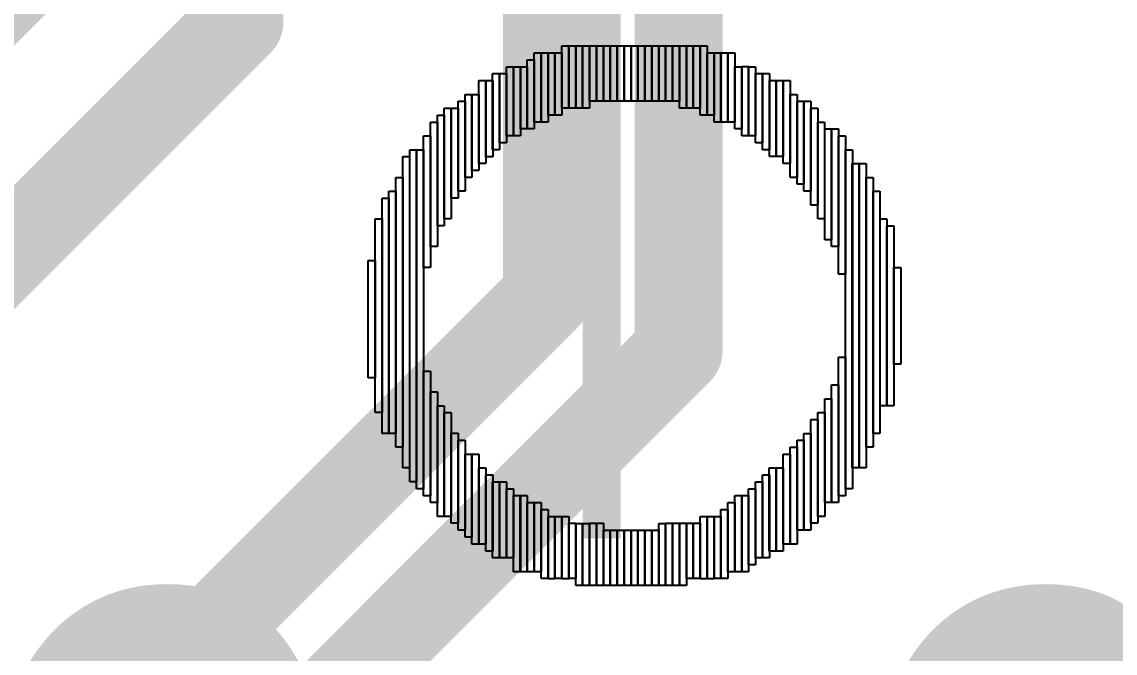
# Model space of a CAD drawing. Header units: inches. Extents: x -2.12 to 4.45, y -3.15 to 1.57.
# Drawn here: x -0.542 to -0.4175, y -0.0775 to -0.0056 of the extents above; entities that cross this region are included whole.
import ezdxf

# ---------------------------------------------------------------- set-up
doc = ezdxf.new("R2010")
doc.units = ezdxf.units.IN
doc.header["$MEASUREMENT"] = 0
for name, color, linetype in [('Bottom', 5, 'Continuous'), ('Bottom 3D Body', 56, 'Continuous'), ('Top', 1, 'Continuous'), ('tPlace', 56, 'Continuous')]:
    doc.layers.add(name, color=color, linetype=linetype)
doc.styles.add('Courier New', font='', dxfattribs={"height": 0.2})
doc.styles.get('Courier New').set_extended_font_data('Courier New')

# ---------------------------------------------------------------- blocks, each defined once
blk = doc.blocks.new('TP11R_B_78')
at = {"layer": 'Bottom 3D Body', "style": 'Courier New', "text_generation_flag": 2}
blk.add_text('>TP_SIGNAL_NAME', height=0.0610235, rotation=180, dxfattribs=at).set_placement((0, 0.075))
blk = doc.blocks.new('TP11R_B_79')
at = {"layer": 'Bottom 3D Body', "style": 'Courier New', "text_generation_flag": 2}
blk.add_text('>TP_SIGNAL_NAME', height=0.0610235, rotation=180, dxfattribs=at).set_placement((0, 0.075))

msp = doc.modelspace()

# ---------------------------------------------------------------- linework, layer by layer
at = {"layer": 'Bottom', "const_width": 0.01}
msp.add_lwpolyline([(-0.58834, -0.04675), (-0.5222, 0.01939)], dxfattribs=at)
at = {"layer": 'Top', "const_width": 0.01}
for points in [[(-0.5172, -0.00561), (-0.5172, 0.23439)], [(-0.4822, -0.03682), (-0.4822, 0.18767)], [(-0.4672, -0.04304), (-0.4672, 0.18146)], [(-0.5722, -0.06061), (-0.5172, -0.00561)], [(-0.53599, -0.09061), (-0.4822, -0.03682)], [(-0.52977, -0.10561), (-0.4672, -0.04304)]]:
    msp.add_lwpolyline(points, dxfattribs=at)
at = {"layer": 'Top', "const_width": 0.005}
for points in [[(-0.5197, -0.00561, 1), (-0.5147, -0.00561, 1)], [(-0.5197, -0.00561, 1), (-0.5147, -0.00561, 1)], [(-0.4847, -0.03682, 1), (-0.4797, -0.03682, 1)], [(-0.4847, -0.03682, 1), (-0.4797, -0.03682, 1)], [(-0.4697, -0.04304, 1), (-0.4647, -0.04304, 1)], [(-0.4697, -0.04304, 1), (-0.4647, -0.04304, 1)]]:
    msp.add_lwpolyline(points, format="xyb", close=True, dxfattribs=at)
at = {"layer": 'tPlace'}
for p, q in [((-0.480505, -0.015455), (-0.480505, -0.008365)), ((-0.480505, -0.008365), (-0.479725, -0.008365)), ((-0.479725, -0.008365), (-0.479725, -0.015455)), ((-0.479715, -0.015455), (-0.479715, -0.008365)), ((-0.479715, -0.008365), (-0.478935, -0.008365)), ((-0.478935, -0.008365), (-0.478935, -0.015455)), ((-0.47893, -0.01545), (-0.47893, -0.00837)), ((-0.47893, -0.00837), (-0.47815, -0.00837)), ((-0.47815, -0.00837), (-0.47815, -0.01545)), ((-0.47814, -0.01545), (-0.47814, -0.00837)), ((-0.47814, -0.00837), (-0.47736, -0.00837)), ((-0.47736, -0.00837), (-0.47736, -0.01545)), ((-0.477355, -0.014665), (-0.477355, -0.008365)), ((-0.477355, -0.008365), (-0.476565, -0.008365)), ((-0.476575, -0.014665), (-0.476575, -0.008365)), ((-0.476575, -0.008365), (-0.475785, -0.008365)), ((-0.476565, -0.008365), (-0.476565, -0.014665)), ((-0.475785, -0.014665), (-0.475785, -0.008365)), ((-0.475785, -0.008365), (-0.474995, -0.008365)), ((-0.475785, -0.008365), (-0.475785, -0.014665)), ((-0.474995, -0.014665), (-0.474995, -0.008365)), ((-0.474995, -0.008365), (-0.474205, -0.008365)), ((-0.474995, -0.008365), (-0.474995, -0.014665)), ((-0.474205, -0.014665), (-0.474205, -0.008365)), ((-0.474205, -0.008365), (-0.473415, -0.008365)), ((-0.474205, -0.008365), (-0.474205, -0.014665)), ((-0.473425, -0.014665), (-0.473425, -0.008365)), ((-0.473425, -0.008365), (-0.472635, -0.008365)), ((-0.473415, -0.008365), (-0.473415, -0.014665)), ((-0.472635, -0.014665), (-0.472635, -0.008365)), ((-0.472635, -0.008365), (-0.471845, -0.008365)), ((-0.472635, -0.008365), (-0.472635, -0.014665)), ((-0.471845, -0.014665), (-0.471845, -0.008365)), ((-0.471845, -0.008365), (-0.471055, -0.008365)), ((-0.471845, -0.008365), (-0.471845, -0.014665)), ((-0.471055, -0.014665), (-0.471055, -0.008365)), ((-0.471055, -0.008365), (-0.470265, -0.008365)), ((-0.471055, -0.008365), (-0.471055, -0.014665)), ((-0.470275, -0.014665), (-0.470275, -0.008365)), ((-0.470275, -0.008365), (-0.469485, -0.008365)), ((-0.470265, -0.008365), (-0.470265, -0.014665)), ((-0.469485, -0.014665), (-0.469485, -0.008365)), ((-0.469485, -0.008365), (-0.468695, -0.008365)), ((-0.469485, -0.008365), (-0.469485, -0.014665)), ((-0.468695, -0.014665), (-0.468695, -0.008365)), ((-0.468695, -0.008365), (-0.467905, -0.008365)), ((-0.468695, -0.008365), (-0.468695, -0.014665)), ((-0.46791, -0.01466), (-0.46791, -0.00837)), ((-0.46791, -0.00837), (-0.46712, -0.00837)), ((-0.467905, -0.008365), (-0.467905, -0.014665)), ((-0.46712, -0.00837), (-0.46712, -0.01466)), ((-0.467115, -0.015455), (-0.467115, -0.008365)), ((-0.467115, -0.008365), (-0.466335, -0.008365)), ((-0.466335, -0.008365), (-0.466335, -0.015455)), ((-0.46633, -0.01545), (-0.46633, -0.00837)), ((-0.46633, -0.00837), (-0.46555, -0.00837)), ((-0.46555, -0.00837), (-0.46555, -0.01545)), ((-0.465545, -0.015455), (-0.465545, -0.008365)), ((-0.465545, -0.008365), (-0.464765, -0.008365)), ((-0.464765, -0.008365), (-0.464765, -0.015455)), ((-0.46476, -0.01624), (-0.46476, -0.00837)), ((-0.46476, -0.00837), (-0.46397, -0.00837)), ((-0.46397, -0.00837), (-0.46397, -0.01624)), ((-0.484445, -0.017815), (-0.484445, -0.009935)), ((-0.484445, -0.009935), (-0.483655, -0.009935)), ((-0.483655, -0.017025), (-0.483655, -0.009155)), ((-0.483655, -0.009155), (-0.482875, -0.009155)), ((-0.483655, -0.009935), (-0.483655, -0.017815)), ((-0.482875, -0.009155), (-0.482875, -0.017025)), ((-0.482865, -0.017025), (-0.482865, -0.009155)), ((-0.482865, -0.009155), (-0.482085, -0.009155)), ((-0.482085, -0.009155), (-0.482085, -0.017025)), ((-0.48208, -0.01624), (-0.48208, -0.00915)), ((-0.48208, -0.00915), (-0.48129, -0.00915)), ((-0.481295, -0.016235), (-0.481295, -0.009155)), ((-0.481295, -0.009155), (-0.480505, -0.009155)), ((-0.48129, -0.00915), (-0.48129, -0.01624)), ((-0.480505, -0.009155), (-0.480505, -0.016235)), ((-0.46397, -0.01624), (-0.46397, -0.00915)), ((-0.46397, -0.00915), (-0.46318, -0.00915)), ((-0.46318, -0.01703), (-0.46318, -0.00915)), ((-0.46318, -0.00915), (-0.4624, -0.00915)), ((-0.46318, -0.00915), (-0.46318, -0.01624)), ((-0.4624, -0.00915), (-0.4624, -0.01703)), ((-0.462395, -0.017025), (-0.462395, -0.009155)), ((-0.462395, -0.009155), (-0.461615, -0.009155)), ((-0.461615, -0.009155), (-0.461615, -0.017025)), ((-0.461605, -0.017025), (-0.461605, -0.009155)), ((-0.461605, -0.009155), (-0.460825, -0.009155)), ((-0.460825, -0.009155), (-0.460825, -0.017025)), ((-0.48681, -0.0186), (-0.48681, -0.01073)), ((-0.48681, -0.01073), (-0.48602, -0.01073)), ((-0.48602, -0.0186), (-0.48602, -0.01073)), ((-0.48602, -0.01073), (-0.48523, -0.01073)), ((-0.48602, -0.01073), (-0.48602, -0.0186)), ((-0.48523, -0.01782), (-0.48523, -0.01073)), ((-0.48523, -0.01073), (-0.48444, -0.01073)), ((-0.48523, -0.01073), (-0.48523, -0.0186)), ((-0.48444, -0.01073), (-0.48444, -0.01782)), ((-0.46082, -0.01782), (-0.46082, -0.01073)), ((-0.46082, -0.01073), (-0.46003, -0.01073)), ((-0.460035, -0.018605), (-0.460035, -0.010725)), ((-0.460035, -0.010725), (-0.459245, -0.010725)), ((-0.46003, -0.01073), (-0.46003, -0.01782)), ((-0.45925, -0.0186), (-0.45925, -0.01073)), ((-0.45925, -0.01073), (-0.45846, -0.01073)), ((-0.459245, -0.010725), (-0.459245, -0.018605)), ((-0.45846, -0.01073), (-0.45846, -0.0186)), ((-0.48996, -0.02175), (-0.48996, -0.0123)), ((-0.48996, -0.0123), (-0.48917, -0.0123)), ((-0.48917, -0.02097), (-0.48917, -0.0123)), ((-0.48917, -0.0123), (-0.48838, -0.0123)), ((-0.48917, -0.0123), (-0.48917, -0.02175)), ((-0.488385, -0.020175), (-0.488385, -0.011515)), ((-0.488385, -0.011515), (-0.487595, -0.011515)), ((-0.48838, -0.0123), (-0.48838, -0.02097)), ((-0.487595, -0.019395), (-0.487595, -0.011515)), ((-0.487595, -0.011515), (-0.486805, -0.011515)), ((-0.487595, -0.011515), (-0.487595, -0.020175)), ((-0.486805, -0.011515), (-0.486805, -0.019395)), ((-0.45846, -0.01939), (-0.45846, -0.01152)), ((-0.45846, -0.01152), (-0.45767, -0.01152)), ((-0.457675, -0.020175), (-0.457675, -0.011515)), ((-0.457675, -0.011515), (-0.456885, -0.011515)), ((-0.45767, -0.01152), (-0.45767, -0.01939)), ((-0.456885, -0.011515), (-0.456885, -0.020175)), ((-0.456885, -0.020965), (-0.456885, -0.012305)), ((-0.456885, -0.012305), (-0.456095, -0.012305)), ((-0.456095, -0.020965), (-0.456095, -0.012305)), ((-0.456095, -0.012305), (-0.455305, -0.012305)), ((-0.456095, -0.012305), (-0.456095, -0.020965)), ((-0.45531, -0.02175), (-0.45531, -0.0123)), ((-0.45531, -0.0123), (-0.45452, -0.0123)), ((-0.455305, -0.012305), (-0.455305, -0.020965)), ((-0.45452, -0.0123), (-0.45452, -0.02175)), ((-0.49232, -0.0249), (-0.49232, -0.01467)), ((-0.49232, -0.01467), (-0.49153, -0.01467)), ((-0.49153, -0.02333), (-0.49153, -0.01388)), ((-0.49153, -0.01388), (-0.49074, -0.01388)), ((-0.49153, -0.01467), (-0.49153, -0.0249)), ((-0.490745, -0.022535), (-0.490745, -0.013875)), ((-0.490745, -0.013875), (-0.489955, -0.013875)), ((-0.49074, -0.01388), (-0.49074, -0.02333)), ((-0.489955, -0.013875), (-0.489955, -0.022535)), ((-0.476565, -0.014665), (-0.477355, -0.014665)), ((-0.475785, -0.014665), (-0.476575, -0.014665)), ((-0.474995, -0.014665), (-0.475785, -0.014665)), ((-0.474205, -0.014665), (-0.474995, -0.014665)), ((-0.473415, -0.014665), (-0.474205, -0.014665)), ((-0.472635, -0.014665), (-0.473425, -0.014665)), ((-0.471845, -0.014665), (-0.472635, -0.014665)), ((-0.471055, -0.014665), (-0.471845, -0.014665)), ((-0.470265, -0.014665), (-0.471055, -0.014665)), ((-0.469485, -0.014665), (-0.470275, -0.014665)), ((-0.468695, -0.014665), (-0.469485, -0.014665)), ((-0.467905, -0.014665), (-0.468695, -0.014665)), ((-0.46712, -0.01466), (-0.46791, -0.01466)), ((-0.45452, -0.02333), (-0.45452, -0.01388)), ((-0.45452, -0.01388), (-0.45373, -0.01388)), ((-0.453735, -0.024115), (-0.453735, -0.014665)), ((-0.453735, -0.014665), (-0.452955, -0.014665)), ((-0.45373, -0.01388), (-0.45373, -0.02333)), ((-0.452955, -0.014665), (-0.452955, -0.024115)), ((-0.45295, -0.0249), (-0.45295, -0.01467)), ((-0.45295, -0.01467), (-0.45216, -0.01467)), ((-0.45216, -0.01467), (-0.45216, -0.0249)), ((-0.493895, -0.028055), (-0.493895, -0.015455)), ((-0.493895, -0.015455), (-0.493105, -0.015455)), ((-0.493105, -0.015455), (-0.493105, -0.028055)), ((-0.4931, -0.02569), (-0.4931, -0.01545)), ((-0.4931, -0.01545), (-0.49232, -0.01545)), ((-0.49232, -0.01545), (-0.49232, -0.02569)), ((-0.479725, -0.015455), (-0.480505, -0.015455)), ((-0.478935, -0.015455), (-0.479715, -0.015455)), ((-0.47815, -0.01545), (-0.47893, -0.01545)), ((-0.47736, -0.01545), (-0.47814, -0.01545)), ((-0.466335, -0.015455), (-0.467115, -0.015455)), ((-0.46555, -0.01545), (-0.46633, -0.01545)), ((-0.464765, -0.015455), (-0.465545, -0.015455)), ((-0.452165, -0.026475), (-0.452165, -0.015455)), ((-0.452165, -0.015455), (-0.451375, -0.015455)), ((-0.451375, -0.015455), (-0.451375, -0.026475)), ((-0.49547, -0.0312), (-0.49547, -0.01703)), ((-0.49547, -0.01703), (-0.49468, -0.01703)), ((-0.49468, -0.02884), (-0.49468, -0.01624)), ((-0.49468, -0.01624), (-0.4939, -0.01624)), ((-0.49468, -0.01703), (-0.49468, -0.0312)), ((-0.4939, -0.01624), (-0.4939, -0.02884)), ((-0.482875, -0.017025), (-0.483655, -0.017025)), ((-0.482085, -0.017025), (-0.482865, -0.017025)), ((-0.48129, -0.01624), (-0.48208, -0.01624)), ((-0.480505, -0.016235), (-0.481295, -0.016235)), ((-0.46397, -0.01624), (-0.46476, -0.01624)), ((-0.46318, -0.01624), (-0.46397, -0.01624)), ((-0.4624, -0.01703), (-0.46318, -0.01703)), ((-0.461615, -0.017025), (-0.462395, -0.017025)), ((-0.460825, -0.017025), (-0.461605, -0.017025)), ((-0.45137, -0.02805), (-0.45137, -0.01703)), ((-0.45137, -0.01703), (-0.45059, -0.01703)), ((-0.45059, -0.01703), (-0.45059, -0.02805)), ((-0.496255, -0.033565), (-0.496255, -0.018605)), ((-0.496255, -0.018605), (-0.495465, -0.018605)), ((-0.495465, -0.018605), (-0.495465, -0.033565)), ((-0.48602, -0.0186), (-0.48681, -0.0186)), ((-0.48523, -0.0186), (-0.48602, -0.0186)), ((-0.48444, -0.01782), (-0.48523, -0.01782)), ((-0.483655, -0.017815), (-0.484445, -0.017815)), ((-0.46003, -0.01782), (-0.46082, -0.01782)), ((-0.459245, -0.018605), (-0.460035, -0.018605)), ((-0.45846, -0.0186), (-0.45925, -0.0186)), ((-0.450585, -0.030415), (-0.450585, -0.017815)), ((-0.450585, -0.017815), (-0.449795, -0.017815)), ((-0.4498, -0.0312), (-0.4498, -0.01781)), ((-0.4498, -0.01781), (-0.44901, -0.01781)), ((-0.449795, -0.017815), (-0.449795, -0.030415)), ((-0.44901, -0.01781), (-0.44901, -0.0312)), ((-0.44901, -0.03435), (-0.44901, -0.0186)), ((-0.44901, -0.0186), (-0.44822, -0.0186)), ((-0.44822, -0.0186), (-0.44822, -0.03435)), ((-0.486805, -0.019395), (-0.487595, -0.019395)), ((-0.45767, -0.01939), (-0.45846, -0.01939)), ((-0.498615, -0.056395), (-0.498615, -0.020965)), ((-0.498615, -0.020965), (-0.497835, -0.020965)), ((-0.497835, -0.020965), (-0.497835, -0.056395)), ((-0.49783, -0.05797), (-0.49783, -0.02018)), ((-0.49783, -0.02018), (-0.49704, -0.02018)), ((-0.497045, -0.058755), (-0.497045, -0.020175)), ((-0.497045, -0.020175), (-0.496255, -0.020175)), ((-0.49704, -0.02018), (-0.49704, -0.05797)), ((-0.496255, -0.020175), (-0.496255, -0.058755)), ((-0.48838, -0.02097), (-0.48917, -0.02097)), ((-0.487595, -0.020175), (-0.488385, -0.020175)), ((-0.456885, -0.020175), (-0.457675, -0.020175)), ((-0.456095, -0.020965), (-0.456885, -0.020965)), ((-0.455305, -0.020965), (-0.456095, -0.020965)), ((-0.448225, -0.058755), (-0.448225, -0.020175)), ((-0.448225, -0.020175), (-0.447435, -0.020175)), ((-0.447435, -0.020175), (-0.447435, -0.058755)), ((-0.48917, -0.02175), (-0.48996, -0.02175)), ((-0.45452, -0.02175), (-0.45531, -0.02175)), ((-0.44744, -0.0564), (-0.44744, -0.02175)), ((-0.44744, -0.02175), (-0.44665, -0.02175)), ((-0.44665, -0.0564), (-0.44665, -0.02175)), ((-0.44665, -0.02175), (-0.44586, -0.02175)), ((-0.44665, -0.02175), (-0.44665, -0.0564)), ((-0.44586, -0.02175), (-0.44586, -0.0564)), ((-0.499405, -0.054035), (-0.499405, -0.023325)), ((-0.499405, -0.023325), (-0.498625, -0.023325)), ((-0.498625, -0.023325), (-0.498625, -0.054035)), ((-0.49074, -0.02333), (-0.49153, -0.02333)), ((-0.489955, -0.022535), (-0.490745, -0.022535)), ((-0.45373, -0.02333), (-0.45452, -0.02333)), ((-0.445855, -0.054035), (-0.445855, -0.023325)), ((-0.445855, -0.023325), (-0.445075, -0.023325)), ((-0.445075, -0.023325), (-0.445075, -0.054035)), ((-0.452955, -0.024115), (-0.453735, -0.024115)), ((-0.50098, -0.05246), (-0.50098, -0.02569)), ((-0.50098, -0.02569), (-0.50019, -0.02569)), ((-0.50019, -0.05246), (-0.50019, -0.0249)), ((-0.50019, -0.0249), (-0.49941, -0.0249)), ((-0.50019, -0.02569), (-0.50019, -0.05246)), ((-0.49941, -0.0249), (-0.49941, -0.05246)), ((-0.49232, -0.02569), (-0.4931, -0.02569)), ((-0.49153, -0.0249), (-0.49232, -0.0249)), ((-0.45216, -0.0249), (-0.45295, -0.0249)), ((-0.44507, -0.05246), (-0.44507, -0.0249)), ((-0.44507, -0.0249), (-0.44429, -0.0249)), ((-0.44429, -0.0249), (-0.44429, -0.05246)), ((-0.451375, -0.026475), (-0.452165, -0.026475)), ((-0.50177, -0.0501), (-0.50177, -0.02805)), ((-0.50177, -0.02805), (-0.50098, -0.02805)), ((-0.50098, -0.02805), (-0.50098, -0.0501)), ((-0.493105, -0.028055), (-0.493895, -0.028055)), ((-0.45059, -0.02805), (-0.45137, -0.02805)), ((-0.44428, -0.04931), (-0.44428, -0.02805)), ((-0.44428, -0.02805), (-0.4435, -0.02805)), ((-0.4435, -0.02805), (-0.4435, -0.04931)), ((-0.4939, -0.02884), (-0.49468, -0.02884)), ((-0.4435, -0.04931), (-0.4435, -0.02884)), ((-0.4435, -0.02884), (-0.44271, -0.02884)), ((-0.44271, -0.02884), (-0.44271, -0.04931)), ((-0.449795, -0.030415), (-0.450585, -0.030415)), ((-0.49468, -0.0312), (-0.49547, -0.0312)), ((-0.44901, -0.0312), (-0.4498, -0.0312)), ((-0.502555, -0.046155), (-0.502555, -0.032775)), ((-0.502555, -0.032775), (-0.501765, -0.032775)), ((-0.501765, -0.032775), (-0.501765, -0.046155)), ((-0.495465, -0.033565), (-0.496255, -0.033565)), ((-0.442715, -0.044585), (-0.442715, -0.033565)), ((-0.442715, -0.033565), (-0.441925, -0.033565)), ((-0.441925, -0.033565), (-0.441925, -0.044585)), ((-0.44822, -0.03435), (-0.44901, -0.03435)), ((-0.44901, -0.05955), (-0.44901, -0.0438)), ((-0.44901, -0.0438), (-0.44822, -0.0438)), ((-0.44822, -0.0438), (-0.44822, -0.05955)), ((-0.441925, -0.044585), (-0.442715, -0.044585)), ((-0.49625, -0.05955), (-0.49625, -0.04537)), ((-0.49625, -0.04537), (-0.49547, -0.04537)), ((-0.49547, -0.04537), (-0.49547, -0.05955)), ((-0.501765, -0.046155), (-0.502555, -0.046155)), ((-0.4498, -0.06034), (-0.4498, -0.04695)), ((-0.4498, -0.04695), (-0.44901, -0.04695)), ((-0.44901, -0.04695), (-0.44901, -0.06034)), ((-0.495465, -0.060335), (-0.495465, -0.047735)), ((-0.495465, -0.047735), (-0.494675, -0.047735)), ((-0.494675, -0.047735), (-0.494675, -0.060335)), ((-0.450585, -0.060335), (-0.450585, -0.048525)), ((-0.450585, -0.048525), (-0.449805, -0.048525)), ((-0.449805, -0.048525), (-0.449805, -0.060335)), ((-0.49468, -0.06191), (-0.49468, -0.04931)), ((-0.49468, -0.04931), (-0.4939, -0.04931)), ((-0.4939, -0.04931), (-0.4939, -0.06191)), ((-0.4435, -0.04931), (-0.44428, -0.04931)), ((-0.44271, -0.04931), (-0.4435, -0.04931)), ((-0.50098, -0.0501), (-0.50177, -0.0501)), ((-0.49389, -0.06191), (-0.49389, -0.0501)), ((-0.49389, -0.0501), (-0.4931, -0.0501)), ((-0.4931, -0.0501), (-0.4931, -0.06191)), ((-0.452155, -0.062695), (-0.452155, -0.050885)), ((-0.452155, -0.050885), (-0.451375, -0.050885)), ((-0.451375, -0.050885), (-0.451375, -0.062695)), ((-0.45137, -0.06191), (-0.45137, -0.0501)), ((-0.45137, -0.0501), (-0.45058, -0.0501)), ((-0.45058, -0.0501), (-0.45058, -0.06191)), ((-0.50019, -0.05246), (-0.50098, -0.05246)), ((-0.49941, -0.05246), (-0.50019, -0.05246)), ((-0.493105, -0.062695), (-0.493105, -0.052455)), ((-0.493105, -0.052455), (-0.492315, -0.052455)), ((-0.49232, -0.06348), (-0.49232, -0.05325)), ((-0.49232, -0.05325), (-0.49153, -0.05325)), ((-0.492315, -0.052455), (-0.492315, -0.062695)), ((-0.49153, -0.05325), (-0.49153, -0.06348)), ((-0.453735, -0.063485), (-0.453735, -0.053245)), ((-0.453735, -0.053245), (-0.452945, -0.053245)), ((-0.45295, -0.06349), (-0.45295, -0.05246)), ((-0.45295, -0.05246), (-0.45216, -0.05246)), ((-0.452945, -0.053245), (-0.452945, -0.063485)), ((-0.45216, -0.05246), (-0.45216, -0.06349)), ((-0.44429, -0.05246), (-0.44507, -0.05246)), ((-0.498625, -0.054035), (-0.499405, -0.054035)), ((-0.454525, -0.065055), (-0.454525, -0.054035)), ((-0.454525, -0.054035), (-0.453735, -0.054035)), ((-0.453735, -0.054035), (-0.453735, -0.065055)), ((-0.445075, -0.054035), (-0.445855, -0.054035)), ((-0.49153, -0.06427), (-0.49153, -0.05482)), ((-0.49153, -0.05482), (-0.49074, -0.05482)), ((-0.49074, -0.06506), (-0.49074, -0.05482)), ((-0.49074, -0.05482), (-0.48996, -0.05482)), ((-0.49074, -0.05482), (-0.49074, -0.06427)), ((-0.48996, -0.05482), (-0.48996, -0.06506)), ((-0.455305, -0.065055), (-0.455305, -0.054825)), ((-0.455305, -0.054825), (-0.454525, -0.054825)), ((-0.454525, -0.054825), (-0.454525, -0.065055)), ((-0.497835, -0.056395), (-0.498615, -0.056395)), ((-0.489955, -0.065055), (-0.489955, -0.056395)), ((-0.489955, -0.056395), (-0.489165, -0.056395)), ((-0.48917, -0.06585), (-0.48917, -0.05718)), ((-0.48917, -0.05718), (-0.48838, -0.05718)), ((-0.489165, -0.056395), (-0.489165, -0.065055)), ((-0.48838, -0.05718), (-0.48838, -0.06585)), ((-0.457665, -0.066635), (-0.457665, -0.057185)), ((-0.457665, -0.057185), (-0.456885, -0.057185)), ((-0.45689, -0.06585), (-0.45689, -0.0564)), ((-0.45689, -0.0564), (-0.4561, -0.0564)), ((-0.456885, -0.057185), (-0.456885, -0.066635)), ((-0.4561, -0.06585), (-0.4561, -0.0564)), ((-0.4561, -0.0564), (-0.45531, -0.0564)), ((-0.4561, -0.0564), (-0.4561, -0.06585)), ((-0.45531, -0.0564), (-0.45531, -0.06585)), ((-0.44665, -0.0564), (-0.44744, -0.0564)), ((-0.44586, -0.0564), (-0.44665, -0.0564)), ((-0.49704, -0.05797), (-0.49783, -0.05797)), ((-0.488385, -0.066635), (-0.488385, -0.057975)), ((-0.488385, -0.057975), (-0.487595, -0.057975)), ((-0.487595, -0.066635), (-0.487595, -0.057975)), ((-0.487595, -0.057975), (-0.486805, -0.057975)), ((-0.487595, -0.057975), (-0.487595, -0.066635)), ((-0.486805, -0.057975), (-0.486805, -0.066635)), ((-0.458465, -0.066635), (-0.458465, -0.057975)), ((-0.458465, -0.057975), (-0.457675, -0.057975)), ((-0.457675, -0.057975), (-0.457675, -0.066635)), ((-0.496255, -0.058755), (-0.497045, -0.058755)), ((-0.49547, -0.05955), (-0.49625, -0.05955)), ((-0.48681, -0.06663), (-0.48681, -0.05876)), ((-0.48681, -0.05876), (-0.48602, -0.05876)), ((-0.48602, -0.05876), (-0.48602, -0.06663)), ((-0.48602, -0.06821), (-0.48602, -0.05954)), ((-0.48602, -0.05954), (-0.48523, -0.05954)), ((-0.485235, -0.068205), (-0.485235, -0.059545)), ((-0.485235, -0.059545), (-0.484445, -0.059545)), ((-0.48523, -0.05954), (-0.48523, -0.06821)), ((-0.484445, -0.059545), (-0.484445, -0.068205)), ((-0.460825, -0.068205), (-0.460825, -0.059545)), ((-0.460825, -0.059545), (-0.460035, -0.059545)), ((-0.460035, -0.068205), (-0.460035, -0.059545)), ((-0.460035, -0.059545), (-0.459245, -0.059545)), ((-0.460035, -0.059545), (-0.460035, -0.068205)), ((-0.459245, -0.059545), (-0.459245, -0.068205)), ((-0.45924, -0.06742), (-0.45924, -0.05876)), ((-0.45924, -0.05876), (-0.45846, -0.05876)), ((-0.45846, -0.05876), (-0.45846, -0.06742)), ((-0.44822, -0.05955), (-0.44901, -0.05955)), ((-0.447435, -0.058755), (-0.448225, -0.058755)), ((-0.494675, -0.060335), (-0.495465, -0.060335)), ((-0.484445, -0.068215), (-0.484445, -0.060335)), ((-0.484445, -0.060335), (-0.483655, -0.060335)), ((-0.48366, -0.06821), (-0.48366, -0.06034)), ((-0.48366, -0.06034), (-0.48287, -0.06034)), ((-0.483655, -0.060335), (-0.483655, -0.068215)), ((-0.48287, -0.06034), (-0.48287, -0.06821)), ((-0.46161, -0.06821), (-0.46161, -0.06034)), ((-0.46161, -0.06034), (-0.46082, -0.06034)), ((-0.46082, -0.06034), (-0.46082, -0.06821)), ((-0.449805, -0.060335), (-0.450585, -0.060335)), ((-0.44901, -0.06034), (-0.4498, -0.06034)), ((-0.4939, -0.06191), (-0.49468, -0.06191)), ((-0.4931, -0.06191), (-0.49389, -0.06191)), ((-0.482865, -0.068995), (-0.482865, -0.061125)), ((-0.482865, -0.061125), (-0.482085, -0.061125)), ((-0.482085, -0.061125), (-0.482085, -0.068995)), ((-0.48208, -0.069), (-0.48208, -0.06191)), ((-0.48208, -0.06191), (-0.48129, -0.06191)), ((-0.481295, -0.068995), (-0.481295, -0.061915)), ((-0.481295, -0.061915), (-0.480505, -0.061915)), ((-0.48129, -0.06191), (-0.48129, -0.069)), ((-0.48051, -0.069), (-0.48051, -0.06191)), ((-0.48051, -0.06191), (-0.47972, -0.06191)), ((-0.480505, -0.061915), (-0.480505, -0.068995)), ((-0.47972, -0.06191), (-0.47972, -0.069)), ((-0.46476, -0.069), (-0.46476, -0.06191)), ((-0.46476, -0.06191), (-0.46397, -0.06191)), ((-0.46397, -0.069), (-0.46397, -0.06191)), ((-0.46397, -0.06191), (-0.46318, -0.06191)), ((-0.46397, -0.06191), (-0.46397, -0.069)), ((-0.463185, -0.068995), (-0.463185, -0.061915)), ((-0.463185, -0.061915), (-0.462395, -0.061915)), ((-0.46318, -0.06191), (-0.46318, -0.069)), ((-0.462395, -0.068995), (-0.462395, -0.061125)), ((-0.462395, -0.061125), (-0.461615, -0.061125)), ((-0.462395, -0.061915), (-0.462395, -0.068995)), ((-0.461615, -0.061125), (-0.461615, -0.068995)), ((-0.45058, -0.06191), (-0.45137, -0.06191)), ((-0.492315, -0.062695), (-0.493105, -0.062695)), ((-0.479725, -0.068995), (-0.479725, -0.062695)), ((-0.479725, -0.062695), (-0.478935, -0.062695)), ((-0.478935, -0.062695), (-0.478935, -0.068995)), ((-0.47893, -0.06978), (-0.47893, -0.0627)), ((-0.47893, -0.0627), (-0.47815, -0.0627)), ((-0.47815, -0.0627), (-0.47815, -0.06978)), ((-0.47814, -0.06978), (-0.47814, -0.0627)), ((-0.47814, -0.0627), (-0.47736, -0.0627)), ((-0.47736, -0.0627), (-0.47736, -0.06978)), ((-0.477355, -0.069785), (-0.477355, -0.062695)), ((-0.477355, -0.062695), (-0.476575, -0.062695)), ((-0.476575, -0.062695), (-0.476575, -0.069785)), ((-0.476565, -0.069785), (-0.476565, -0.062695)), ((-0.476565, -0.062695), (-0.475785, -0.062695)), ((-0.475785, -0.062695), (-0.475785, -0.069785)), ((-0.46948, -0.06978), (-0.46948, -0.0627)), ((-0.46948, -0.0627), (-0.4687, -0.0627)), ((-0.4687, -0.0627), (-0.4687, -0.06978)), ((-0.468695, -0.069785), (-0.468695, -0.062695)), ((-0.468695, -0.062695), (-0.467915, -0.062695)), ((-0.467915, -0.062695), (-0.467915, -0.069785)), ((-0.467905, -0.069785), (-0.467905, -0.062695)), ((-0.467905, -0.062695), (-0.467125, -0.062695)), ((-0.467125, -0.062695), (-0.467125, -0.069785)), ((-0.467115, -0.069785), (-0.467115, -0.062695)), ((-0.467115, -0.062695), (-0.466335, -0.062695)), ((-0.466335, -0.068995), (-0.466335, -0.062695)), ((-0.466335, -0.062695), (-0.465545, -0.062695)), ((-0.466335, -0.062695), (-0.466335, -0.069785)), ((-0.465545, -0.068995), (-0.465545, -0.062695)), ((-0.465545, -0.062695), (-0.464755, -0.062695)), ((-0.465545, -0.062695), (-0.465545, -0.068995)), ((-0.464755, -0.062695), (-0.464755, -0.068995)), ((-0.451375, -0.062695), (-0.452155, -0.062695)), ((-0.49153, -0.06348), (-0.49232, -0.06348)), ((-0.49074, -0.06427), (-0.49153, -0.06427)), ((-0.475785, -0.069785), (-0.475785, -0.063485)), ((-0.475785, -0.063485), (-0.474995, -0.063485)), ((-0.474995, -0.069785), (-0.474995, -0.063485)), ((-0.474995, -0.063485), (-0.474205, -0.063485)), ((-0.474995, -0.063485), (-0.474995, -0.069785)), ((-0.474205, -0.069785), (-0.474205, -0.063485)), ((-0.474205, -0.063485), (-0.473415, -0.063485)), ((-0.474205, -0.063485), (-0.474205, -0.069785)), ((-0.473425, -0.069785), (-0.473425, -0.063485)), ((-0.473425, -0.063485), (-0.472635, -0.063485)), ((-0.473415, -0.063485), (-0.473415, -0.069785)), ((-0.472635, -0.069785), (-0.472635, -0.063485)), ((-0.472635, -0.063485), (-0.471845, -0.063485)), ((-0.472635, -0.063485), (-0.472635, -0.069785)), ((-0.471845, -0.069785), (-0.471845, -0.063485)), ((-0.471845, -0.063485), (-0.471055, -0.063485)), ((-0.471845, -0.063485), (-0.471845, -0.069785)), ((-0.471055, -0.069785), (-0.471055, -0.063485)), ((-0.471055, -0.063485), (-0.470265, -0.063485)), ((-0.471055, -0.063485), (-0.471055, -0.069785)), ((-0.470275, -0.069785), (-0.470275, -0.063485)), ((-0.470275, -0.063485), (-0.469485, -0.063485)), ((-0.470265, -0.063485), (-0.470265, -0.069785)), ((-0.469485, -0.063485), (-0.469485, -0.069785)), ((-0.452945, -0.063485), (-0.453735, -0.063485)), ((-0.45216, -0.06349), (-0.45295, -0.06349)), ((-0.48996, -0.06506), (-0.49074, -0.06506)), ((-0.489165, -0.065055), (-0.489955, -0.065055)), ((-0.48838, -0.06585), (-0.48917, -0.06585)), ((-0.4561, -0.06585), (-0.45689, -0.06585)), ((-0.45531, -0.06585), (-0.4561, -0.06585)), ((-0.454525, -0.065055), (-0.455305, -0.065055)), ((-0.453735, -0.065055), (-0.454525, -0.065055)), ((-0.487595, -0.066635), (-0.488385, -0.066635)), ((-0.486805, -0.066635), (-0.487595, -0.066635)), ((-0.48602, -0.06663), (-0.48681, -0.06663)), ((-0.457675, -0.066635), (-0.458465, -0.066635)), ((-0.456885, -0.066635), (-0.457665, -0.066635)), ((-0.48523, -0.06821), (-0.48602, -0.06821)), ((-0.484445, -0.068205), (-0.485235, -0.068205)), ((-0.483655, -0.068215), (-0.484445, -0.068215)), ((-0.48287, -0.06821), (-0.48366, -0.06821)), ((-0.46082, -0.06821), (-0.46161, -0.06821)), ((-0.460035, -0.068205), (-0.460825, -0.068205)), ((-0.459245, -0.068205), (-0.460035, -0.068205)), ((-0.45846, -0.06742), (-0.45924, -0.06742)), ((-0.482085, -0.068995), (-0.482865, -0.068995)), ((-0.48129, -0.069), (-0.48208, -0.069)), ((-0.480505, -0.068995), (-0.481295, -0.068995)), ((-0.47972, -0.069), (-0.48051, -0.069)), ((-0.478935, -0.068995), (-0.479725, -0.068995)), ((-0.465545, -0.068995), (-0.466335, -0.068995)), ((-0.464755, -0.068995), (-0.465545, -0.068995)), ((-0.46397, -0.069), (-0.46476, -0.069)), ((-0.46318, -0.069), (-0.46397, -0.069)), ((-0.462395, -0.068995), (-0.463185, -0.068995)), ((-0.461615, -0.068995), (-0.462395, -0.068995)), ((-0.47815, -0.06978), (-0.47893, -0.06978)), ((-0.47736, -0.06978), (-0.47814, -0.06978)), ((-0.476575, -0.069785), (-0.477355, -0.069785)), ((-0.475785, -0.069785), (-0.476565, -0.069785)), ((-0.474995, -0.069785), (-0.475785, -0.069785)), ((-0.474205, -0.069785), (-0.474995, -0.069785)), ((-0.473415, -0.069785), (-0.474205, -0.069785)), ((-0.472635, -0.069785), (-0.473425, -0.069785)), ((-0.471845, -0.069785), (-0.472635, -0.069785)), ((-0.471055, -0.069785), (-0.471845, -0.069785)), ((-0.470265, -0.069785), (-0.471055, -0.069785)), ((-0.469485, -0.069785), (-0.470275, -0.069785)), ((-0.4687, -0.06978), (-0.46948, -0.06978)), ((-0.467915, -0.069785), (-0.468695, -0.069785)), ((-0.467125, -0.069785), (-0.467905, -0.069785)), ((-0.466335, -0.069785), (-0.467115, -0.069785))]:
    msp.add_line(p, q, dxfattribs=at)

# ---------------------------------------------------------------- block references
at = {"rotation": 90}
for name, p in [('TP11R_B_79', (-0.4932, -0.24761)), ('TP11R_B_78', (-0.3932, -0.24761))]:
    msp.add_blockref(name, p, dxfattribs=at)

doc.saveas('drawing.dxf')
